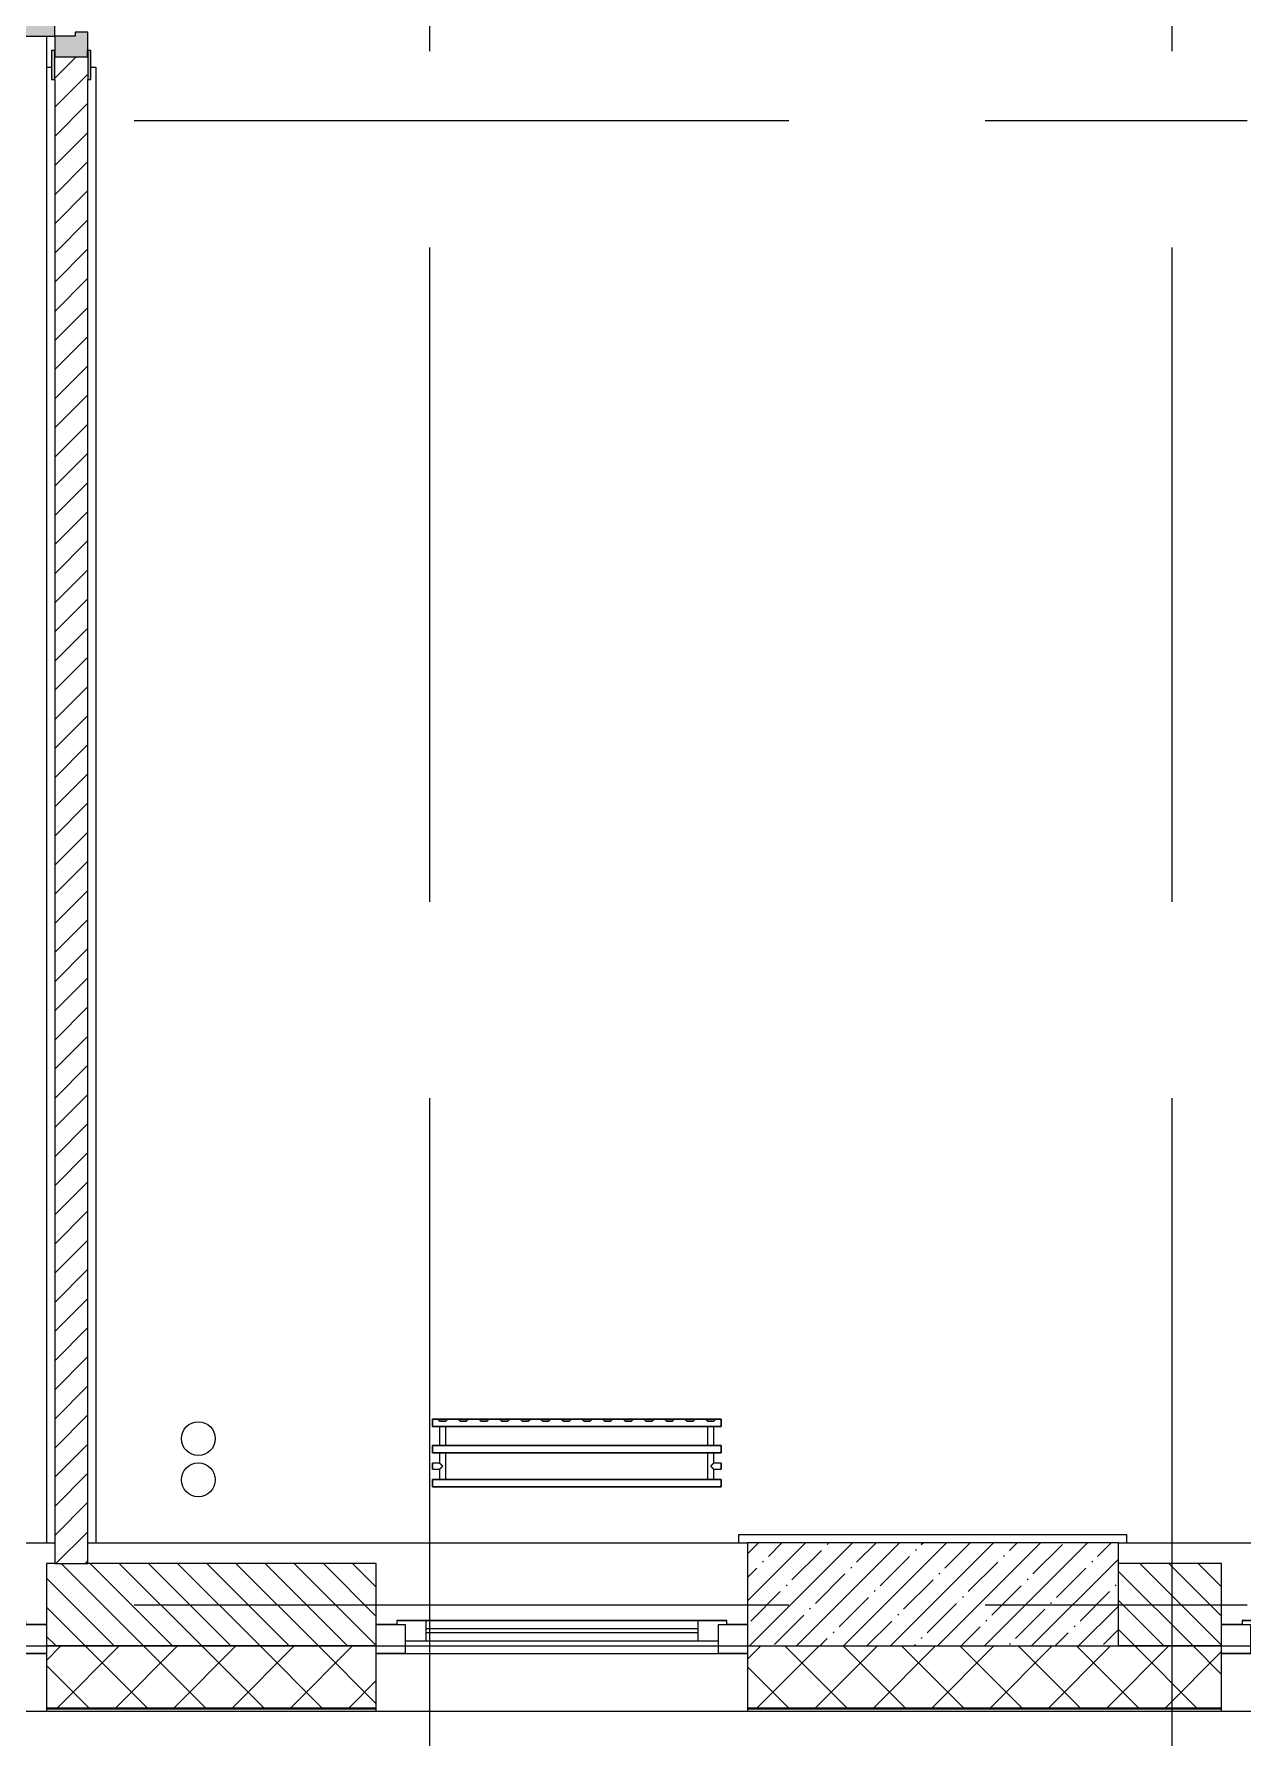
# Model space of a CAD drawing. Header units: millimetres. Extents: x 2623 to 210903, y -8553 to 29000.
# Drawn here: x 28196 to 31127, y -323 to 3810 of the extents above; entities that cross this region are included whole.
import ezdxf

# ---------------------------------------------------------------- set-up
doc = ezdxf.new("R2010")
doc.units = ezdxf.units.MM
doc.linetypes.add('Осевая', pattern=[3175, 635, -476.25, 1587.5, -476.25])
for name, color, linetype, lineweight in [('A-DETL', 7, 'Continuous', 9), ('A-GLAZ', 7, 'Continuous', 9), ('A-WALL', 7, 'Continuous', 9), ('A-WALL-1', 7, 'Continuous', 13), ('I-WALL', 7, 'Continuous', 9), ('S-COLS', 7, 'Continuous', 9), ('Оси', 7, 'Continuous', 9), ('Оси-2', 7, 'Осевая', 9)]:
    doc.layers.add(name, color=color, linetype=linetype, lineweight=lineweight)
for name, color, linetype, lineweight, true_color in [('A-DOOR-1', 7, 'Continuous', 9, 0xaaaaaa), ('A-DOOR-2', 7, 'Continuous', 9, 0xe2e2e2), ('A-DOOR-FRAM-1', 7, 'Continuous', 9, 0xe2e2e2), ('A-DOOR-FRAM-2', 7, 'Continuous', 9, 0xaaaaaa), ('A-FLOR-1', 7, 'Continuous', 9, 0xaaaaaa), ('M-EQPM-1', 7, 'Continuous', 9, 0xaaaaaa)]:
    doc.layers.add(name, color=color, linetype=linetype, lineweight=lineweight, true_color=true_color)

# ---------------------------------------------------------------- blocks, each defined once
blk = doc.blocks.new('110_Дверь_СКБ_2Ст - Д-5_п_ Из игровой в коридор-32215844-План монтажа стен и перегородок 3 этажа в осях 23-33')
at = {"layer": 'A-DOOR-2'}
for points in [[(-637.5, 940), (-637.5, 40), (-587.5, 40), (-587.5, 940)], [(612.5, 440), (612.5, 40), (662.5, 40), (662.5, 440)]]:
    blk.add_hatch(color=256, dxfattribs=at).paths.add_polyline_path(points)
h = blk.add_hatch(color=256, dxfattribs=at)
h.paths.add_polyline_path([(-687.5, -40), (-627.5, -40), (-627.5, -10), (-637.5, -10), (-637.5, 40), (-687.5, 40)])
h.paths.add_polyline_path([(652.5, -40), (712.5, -40), (712.5, 40), (662.5, 40), (662.5, -10), (652.5, -10)])
at = {"layer": 'A-DOOR-FRAM-1'}
for points in [[(-742.5, 40), (-672.5, 40), (-672.5, 48), (-742.5, 48)], [(697.5, 40), (767.5, 40), (767.5, 48), (697.5, 48)], [(-742.5, -48), (-672.5, -48), (-672.5, -40), (-742.5, -40)], [(697.5, -48), (767.5, -48), (767.5, -40), (697.5, -40)]]:
    blk.add_hatch(color=256, dxfattribs=at).paths.add_polyline_path(points)
at = {"layer": 'A-DOOR-1'}
for p, q in [((-637.5, 940), (-637.5, 40)), ((-587.5, 940), (-637.5, 940)), ((-587.5, 40), (-587.5, 940)), ((662.5, 440), (612.5, 440)), ((612.5, 440), (612.5, 40)), ((662.5, 40), (662.5, 440)), ((-637.5, 40), (-587.5, 40)), ((612.5, 40), (662.5, 40))]:
    blk.add_line(p, q, dxfattribs=at)
for centre, radius, start, end in [((-637.5, 40), 900, 0, 90), ((662.5, 40), 400, 90, 180)]:
    blk.add_arc(centre, radius, start, end, dxfattribs=at)
at = {"layer": 'A-DOOR-FRAM-2'}
for p, q in [((-672.5, 48), (-742.5, 48)), ((-742.5, 48), (-742.5, 40)), ((-672.5, 40), (-672.5, 48)), ((767.5, 48), (697.5, 48)), ((697.5, 48), (697.5, 40)), ((767.5, 40), (767.5, 48)), ((-742.5, 40), (-672.5, 40)), ((-637.5, 40), (-687.5, 40)), ((-687.5, 40), (-687.5, -40)), ((-637.5, -10), (-637.5, 40)), ((662.5, 40), (662.5, -10)), ((712.5, 40), (662.5, 40)), ((697.5, 40), (767.5, 40)), ((712.5, -40), (712.5, 40)), ((-672.5, -40), (-742.5, -40)), ((-742.5, -40), (-742.5, -48)), ((-672.5, -39), (-687.5, -39)), ((-687.5, -39), (-687.5, -40)), ((-687.5, -40), (-627.5, -40)), ((-687.5, -40), (-672.5, -40)), ((-672.5, -40), (-672.5, -39)), ((-672.5, -48), (-672.5, -40)), ((-627.5, -10), (-637.5, -10)), ((-627.5, -40), (-627.5, -10)), ((662.5, -10), (652.5, -10)), ((652.5, -10), (652.5, -40)), ((652.5, -40), (712.5, -40)), ((712.5, -39), (697.5, -39)), ((697.5, -39), (697.5, -40)), ((697.5, -40), (712.5, -40)), ((767.5, -40), (697.5, -40)), ((697.5, -40), (697.5, -48)), ((712.5, -40), (712.5, -39)), ((767.5, -48), (767.5, -40)), ((-742.5, -48), (-672.5, -48)), ((697.5, -48), (767.5, -48))]:
    blk.add_line(p, q, dxfattribs=at)
blk = doc.blocks.new('BSC_Колонна _Прямоугольная - 250х900-V3-План монтажа стен и перегородок 3 этажа в осях 23-33')
at = {"layer": 'S-COLS'}
h = blk.add_hatch(dxfattribs=at)
h.set_pattern_fill('FP_17', color=256, style=0, pattern_type=2)
h.set_pattern_definition([(45, (-94080, -25), (-57.024626, 57.024626), []), (45, (-94022.975, -25), (-57.024626, 57.024626), [100.806, -20.161, 3.353, -16.808])])
h.paths.add_polyline_path([(-20.2, -125), (450, -125), (450, 125), (-450, 125), (-450, -125)])
for p, q in [((450, 125), (-450, 125)), ((-450, 125), (-450, -125)), ((450, -125), (450, 125)), ((-450, -125), (450, -125))]:
    blk.add_line(p, q, dxfattribs=at)
blk = doc.blocks.new('120_Окно_СКБ_1Ст - 120_Окно_СКБ_1Ст 900х2500_h_ с форточкой-V5-План монтажа стен и перегородок 3 этажа в осях 23-33')
at = {"layer": 'A-GLAZ'}
for p, q in [((-450, -127), (-450, -57)), ((-450, -57), (-380, -57)), ((450, -57), (-450, -57)), ((-380, -57), (-380, -127)), ((380, -127), (380, -57)), ((380, -57), (450, -57)), ((450, -57), (450, -127)), ((380, -87), (-380, -87)), ((-380, -87), (-380, -127)), ((-330, -137), (-330, -87)), ((-330, -107), (330, -107)), ((330, -117), (-330, -117)), ((330, -137), (330, -87)), ((380, -127), (380, -87)), ((-380, -127), (-450, -127)), ((-450, -127), (-400, -127)), ((-380, -127), (-400, -127)), ((-400, -127), (-400, -137)), ((-400, -137), (400, -137)), ((400, -137), (-400, -137)), ((450, -127), (380, -127)), ((400, -127), (380, -127)), ((400, -127), (450, -127)), ((400, -137), (400, -127))]:
    blk.add_line(p, q, dxfattribs=at)
blk = doc.blocks.new('120_Окно_СКБ_2Ст_Фрамуга сверху - 120_Окно_СКБ_2Ст_2300х2500_h_ ДОО-19727959-План монтажа стен и перегородок 3 этажа в осях 23-33')
at = {"layer": 'A-GLAZ'}
for p, q in [((-1150, -127), (-1150, -57)), ((-1150, -57), (-1080, -57)), ((1150, -57), (-1150, -57)), ((-1080, -57), (-1080, -127)), ((-1080, -57), (1080, -57)), ((520, -127), (520, -57)), ((520, -57), (590, -57)), ((590, -57), (590, -127)), ((1080, -127), (1080, -57)), ((1080, -57), (1150, -57)), ((1150, -57), (1150, -127)), ((520, -87), (-1080, -87)), ((-1080, -87), (-1080, -127)), ((-1030, -137), (-1030, -87)), ((-1030, -107), (470, -107)), ((470, -117), (-1030, -117)), ((470, -137), (470, -87)), ((520, -127), (520, -87)), ((1080, -87), (590, -87)), ((590, -87), (590, -127)), ((640, -137), (640, -87)), ((640, -107), (1030, -107)), ((1030, -117), (640, -117)), ((1030, -137), (1030, -87)), ((1080, -127), (1080, -87)), ((-1080, -127), (-1150, -127)), ((-1150, -127), (-1100, -127)), ((-1080, -127), (-1100, -127)), ((-1100, -127), (-1100, -137)), ((-1100, -137), (540, -137)), ((540, -137), (-1100, -137)), ((590, -127), (520, -127)), ((540, -127), (520, -127)), ((540, -127), (570, -127)), ((540, -127), (570, -127)), ((540, -137), (540, -127)), ((590, -127), (570, -127)), ((570, -127), (570, -137)), ((570, -137), (1100, -137)), ((1100, -137), (570, -137)), ((1150, -127), (1080, -127)), ((1100, -127), (1080, -127)), ((1100, -127), (1150, -127)), ((1100, -137), (1100, -127))]:
    blk.add_line(p, q, dxfattribs=at)
blk = doc.blocks.new('120_Окно_СКБ_1Ст - 120_Окно_СКБ_1Ст 900х2500_h_ с форточкой-22876038-План монтажа стен и перегородок 3 этажа в осях 23-33')
at = {"layer": 'A-GLAZ'}
for p, q in [((-450, -127), (-450, -57)), ((-450, -57), (-380, -57)), ((450, -57), (-450, -57)), ((-380, -57), (-380, -127)), ((380, -127), (380, -57)), ((380, -57), (450, -57)), ((450, -57), (450, -127)), ((380, -87), (-380, -87)), ((-380, -87), (-380, -127)), ((-330, -137), (-330, -87)), ((-330, -107), (330, -107)), ((330, -117), (-330, -117)), ((330, -137), (330, -87)), ((380, -127), (380, -87)), ((-380, -127), (-450, -127)), ((-450, -127), (-400, -127)), ((-380, -127), (-400, -127)), ((-400, -127), (-400, -137)), ((-400, -137), (400, -137)), ((400, -137), (-400, -137)), ((450, -127), (380, -127)), ((400, -127), (380, -127)), ((400, -127), (450, -127)), ((400, -137), (400, -127))]:
    blk.add_line(p, q, dxfattribs=at)
blk = doc.blocks.new('radiator_prado_classic_z_tip_30_po exemplyaru - Classic Z Тип 30-300-V36-План монтажа стен и перегородок 3 этажа в осях 23-33')
at = {"layer": 'M-EQPM-1'}
for p, q in [((0, 228), (0, 210)), ((700, 228), (0, 228)), ((0, 210), (0, 228)), ((0, 228), (12.5, 228)), ((0, 210), (700, 210)), ((17.5, 210), (0, 210)), ((12.5, 228), (37.5, 228)), ((37.5, 228), (12.5, 228)), ((12.5, 228), (37.5, 228)), ((12.5, 228), (17.5, 223)), ((12.5, 228), (17.5, 223)), ((32.5, 223), (17.5, 223)), ((17.5, 223), (32.5, 223)), ((17.5, 210), (17.5, 164)), ((17.5, 210), (17.5, 164)), ((32.5, 210), (17.5, 210)), ((17.5, 210), (31.5, 210)), ((32.5, 210), (17.5, 210)), ((17.5, 210), (32.5, 210)), ((31.5, 210), (18.5, 210)), ((31.5, 210), (32.2, 210)), ((32.2, 210), (32.5, 210)), ((32.5, 223), (37.5, 228)), ((37.5, 228), (32.5, 223)), ((32.5, 164), (32.5, 210)), ((32.5, 164), (32.5, 210)), ((667.5, 210), (32.5, 210)), ((37.5, 228), (62.5, 228)), ((62.5, 228), (87.5, 228)), ((87.5, 228), (62.5, 228)), ((62.5, 228), (87.5, 228)), ((62.5, 228), (67.5, 223)), ((62.5, 228), (67.5, 223)), ((82.5, 223), (67.5, 223)), ((67.5, 223), (82.5, 223)), ((82.5, 223), (87.5, 228)), ((87.5, 228), (82.5, 223)), ((87.5, 228), (112.5, 228)), ((112.5, 228), (137.5, 228)), ((137.5, 228), (112.5, 228)), ((112.5, 228), (137.5, 228)), ((112.5, 228), (117.5, 223)), ((112.5, 228), (117.5, 223)), ((132.5, 223), (117.5, 223)), ((117.5, 223), (132.5, 223)), ((132.5, 223), (137.5, 228)), ((137.5, 228), (132.5, 223)), ((137.5, 228), (162.5, 228)), ((162.5, 228), (187.5, 228)), ((187.5, 228), (162.5, 228)), ((162.5, 228), (187.5, 228)), ((162.5, 228), (167.5, 223)), ((162.5, 228), (167.5, 223)), ((182.5, 223), (167.5, 223)), ((167.5, 223), (182.5, 223)), ((182.5, 223), (187.5, 228)), ((187.5, 228), (182.5, 223)), ((187.5, 228), (212.5, 228)), ((212.5, 228), (237.5, 228)), ((237.5, 228), (212.5, 228)), ((212.5, 228), (237.5, 228)), ((212.5, 228), (217.5, 223)), ((212.5, 228), (217.5, 223)), ((232.5, 223), (217.5, 223)), ((217.5, 223), (232.5, 223)), ((232.5, 223), (237.5, 228)), ((237.5, 228), (232.5, 223)), ((237.5, 228), (262.5, 228)), ((262.5, 228), (287.5, 228)), ((287.5, 228), (262.5, 228)), ((262.5, 228), (287.5, 228)), ((262.5, 228), (267.5, 223)), ((262.5, 228), (267.5, 223)), ((282.5, 223), (267.5, 223)), ((267.5, 223), (282.5, 223)), ((282.5, 223), (287.5, 228)), ((287.5, 228), (282.5, 223)), ((287.5, 228), (312.5, 228)), ((312.5, 228), (337.5, 228)), ((337.5, 228), (312.5, 228)), ((312.5, 228), (337.5, 228)), ((312.5, 228), (317.5, 223)), ((312.5, 228), (317.5, 223)), ((332.5, 223), (317.5, 223)), ((317.5, 223), (332.5, 223)), ((332.5, 223), (337.5, 228)), ((337.5, 228), (332.5, 223)), ((337.5, 228), (362.5, 228)), ((362.5, 228), (387.5, 228)), ((387.5, 228), (362.5, 228)), ((362.5, 228), (387.5, 228)), ((362.5, 228), (367.5, 223)), ((362.5, 228), (367.5, 223)), ((382.5, 223), (367.5, 223)), ((367.5, 223), (382.5, 223)), ((382.5, 223), (387.5, 228)), ((387.5, 228), (382.5, 223)), ((387.5, 228), (412.5, 228)), ((412.5, 228), (437.5, 228)), ((437.5, 228), (412.5, 228)), ((412.5, 228), (437.5, 228)), ((412.5, 228), (417.5, 223)), ((412.5, 228), (417.5, 223)), ((432.5, 223), (417.5, 223)), ((417.5, 223), (432.5, 223)), ((432.5, 223), (437.5, 228)), ((437.5, 228), (432.5, 223)), ((437.5, 228), (462.5, 228)), ((462.5, 228), (487.5, 228)), ((487.5, 228), (462.5, 228)), ((462.5, 228), (487.5, 228)), ((462.5, 228), (467.5, 223)), ((462.5, 228), (467.5, 223)), ((482.5, 223), (467.5, 223)), ((467.5, 223), (482.5, 223)), ((482.5, 223), (487.5, 228)), ((487.5, 228), (482.5, 223)), ((487.5, 228), (512.5, 228)), ((512.5, 228), (537.5, 228)), ((537.5, 228), (512.5, 228)), ((512.5, 228), (537.5, 228)), ((512.5, 228), (517.5, 223)), ((512.5, 228), (517.5, 223)), ((532.5, 223), (517.5, 223)), ((517.5, 223), (532.5, 223)), ((532.5, 223), (537.5, 228)), ((537.5, 228), (532.5, 223)), ((537.5, 228), (562.5, 228)), ((562.5, 228), (587.5, 228)), ((587.5, 228), (562.5, 228)), ((562.5, 228), (587.5, 228)), ((562.5, 228), (567.5, 223)), ((562.5, 228), (567.5, 223)), ((582.5, 223), (567.5, 223)), ((567.5, 223), (582.5, 223)), ((582.5, 223), (587.5, 228)), ((587.5, 228), (582.5, 223)), ((587.5, 228), (612.5, 228)), ((612.5, 228), (637.5, 228)), ((637.5, 228), (612.5, 228)), ((612.5, 228), (637.5, 228)), ((612.5, 228), (617.5, 223)), ((612.5, 228), (617.5, 223)), ((632.5, 223), (617.5, 223)), ((617.5, 223), (632.5, 223)), ((632.5, 223), (637.5, 228)), ((637.5, 228), (632.5, 223)), ((637.5, 228), (662.5, 228)), ((662.5, 228), (687.5, 228)), ((687.5, 228), (662.5, 228)), ((662.5, 228), (687.5, 228)), ((662.5, 228), (667.5, 223)), ((662.5, 228), (667.5, 223)), ((682.5, 223), (667.5, 223)), ((667.5, 223), (682.5, 223)), ((667.5, 210), (667.5, 164)), ((667.5, 210), (667.5, 164)), ((682.5, 210), (667.5, 210)), ((667.5, 210), (682.5, 210)), ((678.7, 210), (667.5, 210)), ((667.5, 210), (667.8, 210)), ((667.8, 210), (668.5, 210)), ((668.5, 210), (669.7, 210)), ((681.5, 210), (668.5, 210)), ((669.7, 210), (671.2, 210)), ((671.2, 210), (673.1, 210)), ((673.1, 210), (675, 210)), ((675, 210), (676.9, 210)), ((676.9, 210), (678.7, 210)), ((682.5, 210), (678.7, 210)), ((678.7, 210), (680.3, 210)), ((680.3, 210), (681.5, 210)), ((681.5, 210), (682.5, 210)), ((682.5, 223), (687.5, 228)), ((687.5, 228), (682.5, 223)), ((682.5, 164), (682.5, 210)), ((682.5, 164), (682.5, 210)), ((700, 210), (682.5, 210)), ((687.5, 228), (700, 228)), ((700, 210), (700, 228)), ((700, 228), (700, 210)), ((700, 164), (0, 164)), ((0, 164), (0, 146)), ((0, 146), (0, 164)), ((0, 164), (17.5, 164)), ((0, 146), (700, 146)), ((17.5, 146), (0, 146)), ((32.5, 164), (17.5, 164)), ((17.5, 164), (32.5, 164)), ((32.5, 164), (17.5, 164)), ((17.5, 164), (32.5, 164)), ((17.5, 146), (17.5, 121.5)), ((17.5, 146), (17.5, 121.5)), ((17.5, 146), (32.5, 146)), ((17.8, 146), (17.5, 146)), ((17.5, 146), (32.5, 146)), ((32.5, 146), (17.5, 146)), ((32.5, 146), (17.8, 146)), ((18.5, 164), (31.5, 164)), ((31.5, 146), (18.5, 146)), ((32.5, 164), (667.5, 164)), ((32.5, 82), (32.5, 146)), ((32.5, 82), (32.5, 146)), ((667.5, 146), (32.5, 146)), ((682.5, 164), (667.5, 164)), ((667.5, 164), (682.5, 164)), ((668.5, 164), (667.5, 164)), ((667.5, 164), (668.5, 164)), ((667.5, 146), (667.5, 82)), ((667.5, 146), (667.5, 82)), ((667.5, 146), (682.5, 146)), ((682.5, 146), (667.5, 146)), ((667.5, 146), (681.5, 146)), ((682.5, 146), (667.5, 146)), ((669.7, 164), (668.5, 164)), ((668.5, 164), (669.7, 164)), ((668.5, 164), (681.5, 164)), ((681.5, 146), (668.5, 146)), ((675, 164), (669.7, 164)), ((669.7, 164), (671.2, 164)), ((671.2, 164), (675, 164)), ((676.9, 164), (675, 164)), ((675, 164), (682.5, 164)), ((678.7, 164), (676.9, 164)), ((681.5, 164), (678.7, 164)), ((682.2, 164), (681.5, 164)), ((681.5, 146), (682.5, 146)), ((682.5, 164), (682.2, 164)), ((682.5, 164), (700, 164)), ((682.5, 121.5), (682.5, 146)), ((682.5, 121.5), (682.5, 146)), ((700, 146), (682.5, 146)), ((700, 146), (700, 164)), ((700, 164), (700, 146)), ((17.5, 121.5), (0, 121.5)), ((17.5, 121.5), (0, 121.5)), ((0, 121.5), (0, 121.2)), ((0, 106.5), (0, 121.5)), ((0, 121.2), (0, 106.8)), ((0, 121.2), (0, 120.5)), ((0, 120.5), (0, 121.2)), ((0, 121.2), (0, 121.2)), ((0, 120.5), (0, 119.3)), ((0, 119.3), (0, 120.5)), ((0, 119.3), (0, 117.8)), ((0, 117.8), (0, 119.3)), ((0, 117.8), (0, 115.9)), ((0, 115.9), (0, 117.8)), ((0, 115.9), (0, 114)), ((0, 114), (0, 115.9)), ((0, 114), (0, 112.1)), ((0, 112.1), (0, 114)), ((0, 112.1), (0, 110.2)), ((0, 110.2), (0, 112.1)), ((0, 110.2), (0, 108.7)), ((0, 108.7), (0, 110.2)), ((0, 108.7), (0, 106.8)), ((0, 106.8), (0, 108.7)), ((0, 106.8), (0, 106.5)), ((0, 106.8), (0, 106.8)), ((0, 106.5), (17.5, 106.5)), ((0, 106.5), (17.5, 106.5)), ((17.5, 106.5), (17.5, 82)), ((17.5, 106.5), (17.5, 82)), ((700, 121.5), (682.5, 121.5)), ((700, 121.5), (682.5, 121.5)), ((682.5, 82), (682.5, 106.5)), ((682.5, 106.5), (700, 106.5)), ((682.5, 82), (682.5, 106.5)), ((682.5, 106.5), (700, 106.5)), ((700, 121.5), (700, 106.5)), ((700, 121.2), (700, 121.5)), ((700, 121.5), (700, 121.2)), ((700, 121.2), (700, 121.5)), ((700, 106.8), (700, 121.2)), ((700, 121.2), (700, 106.8)), ((700, 115.9), (700, 121.2)), ((700, 106.8), (700, 115.9)), ((700, 106.5), (700, 106.8)), ((700, 106.8), (700, 106.5)), ((700, 106.5), (700, 106.8)), ((700, 82), (0, 82)), ((0, 82), (0, 64)), ((0, 64), (0, 82)), ((0, 82), (17.5, 82)), ((700, 64), (0, 64)), ((0, 64), (700, 64)), ((25, 82), (17.5, 82)), ((17.5, 82), (21.3, 82)), ((32.5, 82), (17.5, 82)), ((17.5, 82), (32.5, 82)), ((18.5, 82), (31.5, 82)), ((21.3, 82), (23.1, 82)), ((23.1, 82), (28.8, 82)), ((26.9, 82), (25, 82)), ((32.5, 82), (26.9, 82)), ((28.8, 82), (30.3, 82)), ((30.3, 82), (32.5, 82)), ((32.5, 82), (667.5, 82)), ((682.5, 82), (667.5, 82)), ((667.5, 82), (682.5, 82)), ((676.9, 82), (667.5, 82)), ((667.5, 82), (682.5, 82)), ((668.5, 82), (681.5, 82)), ((678.7, 82), (676.9, 82)), ((682.5, 82), (678.7, 82)), ((682.5, 82), (700, 82)), ((700, 64), (700, 82)), ((700, 82), (700, 64))]:
    blk.add_line(p, q, dxfattribs=at)
for points, knots in [([(17.8, 121.2), (17.7, 121.3), (17.7, 121.3), (17.5, 121.5), (17.5, 121.5), (17.5, 121.5)], [0.8571429, 0.8571429, 0.8571429, 0.8571429, 0.8928571, 0.9285714, 1, 1, 1, 1]), ([(17.5, 121.5), (17.5, 121.5), (17.5, 121.5), (17.7, 121.3), (17.7, 121.3), (17.8, 121.2)], [0, 0, 0, 0, 0.0714286, 0.1071429, 0.1428571, 0.1428571, 0.1428571, 0.1428571]), ([(17.5, 121.5), (17.5, 121.5), (17.5, 121.5), (17.7, 121.3), (17.7, 121.3), (17.8, 121.2)], [0, 0, 0, 0, 0.0714286, 0.1071429, 0.1428571, 0.1428571, 0.1428571, 0.1428571]), ([(25, 114), (24.5, 114.5), (23.6, 115.4), (22.4, 116.6), (21.6, 117.4), (21.1, 117.9), (20.8, 118.2), (20.5, 118.5), (20.2, 118.8), (19.8, 119.1), (19.6, 119.4), (19.3, 119.7), (19, 120), (18.7, 120.3), (18.5, 120.5), (18.3, 120.7), (18.1, 120.9), (17.9, 121.1), (17.8, 121.2), (17.7, 121.3), (17.5, 121.5), (17.5, 121.5), (17.5, 121.5)], [0, 0, 0, 0, 0.142857, 0.285714, 0.357143, 0.392857, 0.428571, 0.464286, 0.5, 0.535714, 0.571429, 0.607143, 0.642857, 0.678571, 0.714286, 0.75, 0.785714, 0.821429, 0.857143, 0.892857, 0.928571, 1, 1, 1, 1]), ([(17.5, 106.5), (17.5, 106.5), (17.5, 106.5), (17.7, 106.7), (17.8, 106.8), (17.9, 106.9), (18.1, 107.1), (18.3, 107.3), (18.5, 107.5), (18.7, 107.7), (19, 108), (19.3, 108.3), (19.6, 108.6), (19.8, 108.9), (20.3, 109.3), (20.7, 109.7), (21.1, 110.1), (21.6, 110.6), (22.4, 111.4), (23.6, 112.6), (24.5, 113.5), (25, 114)], [0, 0, 0, 0, 0.071429, 0.107143, 0.142857, 0.178571, 0.214286, 0.25, 0.285714, 0.321429, 0.357143, 0.392857, 0.428571, 0.464286, 0.5, 0.571429, 0.607143, 0.642857, 0.714286, 0.857143, 1, 1, 1, 1]), ([(17.5, 106.5), (17.5, 106.5), (17.5, 106.5), (17.7, 106.7), (17.7, 106.7), (17.8, 106.8)], [0, 0, 0, 0, 0.0714286, 0.1071429, 0.1428571, 0.1428571, 0.1428571, 0.1428571]), ([(17.8, 106.8), (17.7, 106.7), (17.7, 106.7), (17.5, 106.5), (17.5, 106.5), (17.5, 106.5)], [0.8571429, 0.8571429, 0.8571429, 0.8571429, 0.8928571, 0.9285714, 1, 1, 1, 1]), ([(17.8, 106.8), (17.7, 106.7), (17.7, 106.7), (17.5, 106.5), (17.5, 106.5), (17.5, 106.5)], [0.8571429, 0.8571429, 0.8571429, 0.8571429, 0.8928571, 0.9285714, 1, 1, 1, 1]), ([(17.8, 121.2), (17.8, 121.2), (17.9, 121.1), (18.1, 120.9), (18.3, 120.7), (18.5, 120.5), (18.7, 120.3), (19, 120), (19.3, 119.7), (19.6, 119.4), (19.8, 119.1), (20.3, 118.7), (20.7, 118.3), (21.1, 117.9), (21.6, 117.4), (22.4, 116.6), (23.1, 115.9), (23.6, 115.4)], [0.1428571, 0.1428571, 0.1428571, 0.1428571, 0.1785714, 0.2142857, 0.25, 0.2857143, 0.3214286, 0.3571429, 0.3928571, 0.4285714, 0.4642857, 0.5, 0.5714286, 0.6071429, 0.6428571, 0.7142857, 0.8571429, 0.8571429, 0.8571429, 0.8571429]), ([(22.4, 111.4), (22.3, 111.3), (22, 111), (21.6, 110.6), (21.1, 110.1), (20.8, 109.8), (20.5, 109.5), (20.2, 109.2), (19.8, 108.9), (19.6, 108.6), (19.3, 108.3), (19, 108), (18.7, 107.7), (18.5, 107.5), (18.3, 107.3), (18.1, 107.1), (17.9, 106.9), (17.8, 106.8), (17.8, 106.8)], [0.2641714, 0.2641714, 0.2641714, 0.2641714, 0.2857143, 0.3571429, 0.3928571, 0.4285714, 0.4642857, 0.5, 0.5357143, 0.5714286, 0.6071429, 0.6428571, 0.6785714, 0.7142857, 0.75, 0.7857143, 0.8214286, 0.8571429, 0.8571429, 0.8571429, 0.8571429]), ([(17.8, 106.8), (17.8, 106.8), (17.9, 106.9), (18.1, 107.1), (18.3, 107.3), (18.5, 107.5), (18.7, 107.7), (19, 108), (19.3, 108.3), (19.6, 108.6), (19.9, 108.8), (20.3, 109.3), (20.6, 109.6), (20.8, 109.8)], [0.1428571, 0.1428571, 0.1428571, 0.1428571, 0.1785714, 0.2142857, 0.25, 0.2857143, 0.3214286, 0.3571429, 0.3928571, 0.4285714, 0.4642857, 0.5, 0.5714286, 0.5714286, 0.5714286, 0.5714286]), ([(19.6, 119.4), (19.7, 119.3), (19.9, 119.2), (20.3, 118.7), (20.6, 118.4), (20.8, 118.2)], [0.4285714, 0.4285714, 0.4285714, 0.4285714, 0.4642857, 0.5, 0.5714286, 0.5714286, 0.5714286, 0.5714286]), ([(22.1, 116.9), (21.9, 117.1), (21.6, 117.4), (21.1, 117.9), (20.9, 118.1), (20.8, 118.2)], [0.2857143, 0.2857143, 0.2857143, 0.2857143, 0.3571429, 0.3928571, 0.4285714, 0.4285714, 0.4285714, 0.4285714]), ([(20.8, 118.2), (20.9, 118.1), (21.1, 117.9), (21.6, 117.4), (21.9, 117.1), (22.1, 116.9)], [0.5714286, 0.5714286, 0.5714286, 0.5714286, 0.6071429, 0.6428571, 0.7142857, 0.7142857, 0.7142857, 0.7142857]), ([(20.8, 109.8), (20.9, 109.9), (21.1, 110.1), (21.6, 110.6), (21.9, 110.9), (22.1, 111.1)], [0.5714286, 0.5714286, 0.5714286, 0.5714286, 0.6071429, 0.6428571, 0.7142857, 0.7142857, 0.7142857, 0.7142857]), ([(22.1, 111.1), (21.9, 110.9), (21.6, 110.6), (21.1, 110.1), (20.9, 109.9), (20.8, 109.8)], [0.2857143, 0.2857143, 0.2857143, 0.2857143, 0.3571429, 0.3928571, 0.4285714, 0.4285714, 0.4285714, 0.4285714]), ([(25, 114), (24.5, 113.5), (23.6, 112.6), (22.8, 111.8), (22.4, 111.4)], [0, 0, 0, 0, 0.1428571, 0.2641714, 0.2641714, 0.2641714, 0.2641714]), ([(675, 114), (675.5, 114.5), (676.4, 115.4), (677.6, 116.6), (678.4, 117.4), (678.9, 117.9), (679.2, 118.2), (679.5, 118.5), (679.8, 118.8), (680.1, 119.2), (680.4, 119.4), (680.7, 119.7), (681, 120), (681.3, 120.3), (681.5, 120.5), (681.7, 120.7), (681.9, 120.9), (682.1, 121.1), (682.2, 121.2), (682.3, 121.3), (682.5, 121.5), (682.5, 121.5), (682.5, 121.5)], [0, 0, 0, 0, 0.142857, 0.285714, 0.357143, 0.392857, 0.428571, 0.464286, 0.5, 0.535714, 0.571429, 0.607143, 0.642857, 0.678571, 0.714286, 0.75, 0.785714, 0.821429, 0.857143, 0.892857, 0.928571, 1, 1, 1, 1]), ([(682.5, 106.5), (682.5, 106.5), (682.5, 106.5), (682.3, 106.7), (682.2, 106.8), (682.1, 106.9), (681.9, 107.1), (681.7, 107.3), (681.5, 107.5), (681.3, 107.7), (681, 108), (680.7, 108.3), (680.4, 108.6), (680.1, 108.8), (679.7, 109.3), (679.3, 109.7), (678.9, 110.1), (678.4, 110.6), (677.6, 111.4), (676.4, 112.6), (675.5, 113.5), (675, 114)], [0, 0, 0, 0, 0.071429, 0.107143, 0.142857, 0.178571, 0.214286, 0.25, 0.285714, 0.321429, 0.357143, 0.392857, 0.428571, 0.464286, 0.5, 0.571429, 0.607143, 0.642857, 0.714286, 0.857143, 1, 1, 1, 1]), ([(676.4, 115.4), (676.9, 115.9), (677.6, 116.6), (678.4, 117.4), (678.9, 117.9), (679.2, 118.2), (679.5, 118.5), (679.8, 118.8), (680.1, 119.2), (680.4, 119.4), (680.7, 119.7), (681, 120), (681.3, 120.3), (681.5, 120.5), (681.7, 120.7), (681.9, 120.9), (682.1, 121.1), (682.2, 121.2), (682.3, 121.3), (682.5, 121.5), (682.5, 121.5), (682.5, 121.5)], [0.1428571, 0.1428571, 0.1428571, 0.1428571, 0.2857143, 0.3571429, 0.3928571, 0.4285714, 0.4642857, 0.5, 0.5357143, 0.5714286, 0.6071429, 0.6428571, 0.6785714, 0.7142857, 0.75, 0.7857143, 0.8214286, 0.8571429, 0.8928571, 0.9285714, 1, 1, 1, 1]), ([(682.2, 121.2), (682.2, 121.2), (682.1, 121.1), (681.9, 120.9), (681.7, 120.7), (681.5, 120.5), (681.3, 120.3), (681, 120), (680.7, 119.7), (680.4, 119.4), (680.1, 119.2), (679.7, 118.7), (679.3, 118.3), (678.9, 117.9), (678.4, 117.4), (677.6, 116.6), (676.9, 115.9), (676.4, 115.4)], [0.1428571, 0.1428571, 0.1428571, 0.1428571, 0.1785714, 0.2142857, 0.25, 0.2857143, 0.3214286, 0.3571429, 0.3928571, 0.4285714, 0.4642857, 0.5, 0.5714286, 0.6071429, 0.6428571, 0.7142857, 0.8571429, 0.8571429, 0.8571429, 0.8571429]), ([(682.2, 121.2), (682.2, 121.2), (682.1, 121.1), (681.9, 120.9), (681.7, 120.7), (681.5, 120.5), (681.3, 120.3), (681, 120), (680.7, 119.7), (680.4, 119.4), (680.1, 119.2), (679.7, 118.7), (679.3, 118.3), (678.9, 117.9), (678.4, 117.4), (677.6, 116.6), (676.9, 115.9), (676.4, 115.4)], [0.1428571, 0.1428571, 0.1428571, 0.1428571, 0.1785714, 0.2142857, 0.25, 0.2857143, 0.3214286, 0.3571429, 0.3928571, 0.4285714, 0.4642857, 0.5, 0.5714286, 0.6071429, 0.6428571, 0.7142857, 0.8571429, 0.8571429, 0.8571429, 0.8571429]), ([(676.4, 115.4), (676.9, 115.9), (677.6, 116.6), (678.4, 117.4), (678.9, 117.9), (679.2, 118.2), (679.5, 118.5), (679.8, 118.8), (680.1, 119.2), (680.4, 119.4), (680.7, 119.7), (681, 120), (681.3, 120.3), (681.5, 120.5), (681.7, 120.7), (681.9, 120.9), (682.1, 121.1), (682.2, 121.2), (682.2, 121.2)], [0.1428571, 0.1428571, 0.1428571, 0.1428571, 0.2857143, 0.3571429, 0.3928571, 0.4285714, 0.4642857, 0.5, 0.5357143, 0.5714286, 0.6071429, 0.6428571, 0.6785714, 0.7142857, 0.75, 0.7857143, 0.8214286, 0.8571429, 0.8571429, 0.8571429, 0.8571429]), ([(676.4, 112.6), (676.9, 112.1), (677.6, 111.4), (678.4, 110.6), (678.9, 110.1), (679.2, 109.8), (679.5, 109.5), (679.8, 109.2), (680.1, 108.8), (680.4, 108.6), (680.7, 108.3), (681, 108), (681.3, 107.7), (681.5, 107.5), (681.7, 107.3), (681.9, 107.1), (682.1, 106.9), (682.2, 106.8), (682.3, 106.7), (682.5, 106.5), (682.5, 106.5), (682.5, 106.5)], [0.1428571, 0.1428571, 0.1428571, 0.1428571, 0.2857143, 0.3571429, 0.3928571, 0.4285714, 0.4642857, 0.5, 0.5357143, 0.5714286, 0.6071429, 0.6428571, 0.6785714, 0.7142857, 0.75, 0.7857143, 0.8214286, 0.8571429, 0.8928571, 0.9285714, 1, 1, 1, 1]), ([(676.4, 112.6), (676.9, 112.1), (677.6, 111.4), (678.4, 110.6), (678.9, 110.1), (679.2, 109.8), (679.5, 109.5), (679.8, 109.2), (680.1, 108.8), (680.4, 108.6), (680.7, 108.3), (681, 108), (681.3, 107.7), (681.5, 107.5), (681.7, 107.3), (681.9, 107.1), (682.1, 106.9), (682.2, 106.8), (682.3, 106.7), (682.5, 106.5), (682.5, 106.5), (682.5, 106.5)], [0.1428571, 0.1428571, 0.1428571, 0.1428571, 0.2857143, 0.3571429, 0.3928571, 0.4285714, 0.4642857, 0.5, 0.5357143, 0.5714286, 0.6071429, 0.6428571, 0.6785714, 0.7142857, 0.75, 0.7857143, 0.8214286, 0.8571429, 0.8928571, 0.9285714, 1, 1, 1, 1]), ([(677.9, 111.1), (678.1, 110.9), (678.4, 110.6), (678.9, 110.1), (679.2, 109.8), (679.5, 109.5), (679.8, 109.2), (680.1, 108.8), (680.4, 108.6), (680.7, 108.3), (681, 108), (681.3, 107.7), (681.5, 107.5), (681.7, 107.3), (681.9, 107.1), (682.1, 106.9), (682.2, 106.8), (682.2, 106.8)], [0.2857143, 0.2857143, 0.2857143, 0.2857143, 0.3571429, 0.3928571, 0.4285714, 0.4642857, 0.5, 0.5357143, 0.5714286, 0.6071429, 0.6428571, 0.6785714, 0.7142857, 0.75, 0.7857143, 0.8214286, 0.8571429, 0.8571429, 0.8571429, 0.8571429]), ([(677.9, 111.1), (678.1, 110.9), (678.4, 110.6), (678.9, 110.1), (679.1, 109.9), (679.2, 109.8)], [0.2857143, 0.2857143, 0.2857143, 0.2857143, 0.3571429, 0.3928571, 0.4285714, 0.4285714, 0.4285714, 0.4285714]), ([(682.2, 106.8), (682.2, 106.8), (682.1, 106.9), (681.9, 107.1), (681.7, 107.3), (681.5, 107.5), (681.3, 107.7), (681, 108), (680.7, 108.3), (680.4, 108.6), (680.1, 108.8), (679.7, 109.3), (679.3, 109.7), (678.9, 110.1), (678.4, 110.6), (678.1, 110.9), (677.9, 111.1)], [0.1428571, 0.1428571, 0.1428571, 0.1428571, 0.1785714, 0.2142857, 0.25, 0.2857143, 0.3214286, 0.3571429, 0.3928571, 0.4285714, 0.4642857, 0.5, 0.5714286, 0.6071429, 0.6428571, 0.7142857, 0.7142857, 0.7142857, 0.7142857]), ([(682.5, 121.5), (682.5, 121.5), (682.5, 121.5), (682.3, 121.3), (682.3, 121.3), (682.2, 121.2)], [0, 0, 0, 0, 0.0714286, 0.1071429, 0.1428571, 0.1428571, 0.1428571, 0.1428571]), ([(682.5, 121.5), (682.5, 121.5), (682.5, 121.5), (682.3, 121.3), (682.3, 121.3), (682.2, 121.2)], [0, 0, 0, 0, 0.0714286, 0.1071429, 0.1428571, 0.1428571, 0.1428571, 0.1428571]), ([(682.2, 121.2), (682.3, 121.3), (682.3, 121.3), (682.5, 121.5), (682.5, 121.5), (682.5, 121.5)], [0.8571429, 0.8571429, 0.8571429, 0.8571429, 0.8928571, 0.9285714, 1, 1, 1, 1]), ([(682.2, 106.8), (682.3, 106.7), (682.3, 106.7), (682.5, 106.5), (682.5, 106.5), (682.5, 106.5)], [0.8571429, 0.8571429, 0.8571429, 0.8571429, 0.8928571, 0.9285714, 1, 1, 1, 1]), ([(682.2, 106.8), (682.3, 106.7), (682.3, 106.7), (682.5, 106.5), (682.5, 106.5), (682.5, 106.5)], [0.8571429, 0.8571429, 0.8571429, 0.8571429, 0.8928571, 0.9285714, 1, 1, 1, 1]), ([(682.5, 106.5), (682.5, 106.5), (682.5, 106.5), (682.3, 106.7), (682.3, 106.7), (682.2, 106.8)], [0, 0, 0, 0, 0.0714286, 0.1071429, 0.1428571, 0.1428571, 0.1428571, 0.1428571])]:
    blk.add_open_spline(points, degree=3, knots=knots, dxfattribs=at)
for points in [[(20.8, 118.2), (20.7, 118.3), (20.5, 118.5), (20.2, 118.8), (19.9, 119.2), (19.6, 119.4), (19.3, 119.7), (19, 120), (18.7, 120.3), (18.5, 120.5), (18.3, 120.7), (18.1, 120.9), (17.9, 121.1), (17.8, 121.2), (17.8, 121.2)], [(17.8, 121.2), (17.8, 121.2), (17.9, 121.1), (18.1, 120.9), (18.3, 120.7), (18.5, 120.5), (18.7, 120.3), (19, 120), (19.3, 119.7), (19.5, 119.5), (19.6, 119.4)], [(20.8, 109.8), (20.7, 109.7), (20.5, 109.5), (20.2, 109.2), (19.9, 108.8), (19.6, 108.6), (19.3, 108.3), (19, 108), (18.7, 107.7), (18.5, 107.5), (18.3, 107.3), (18.1, 107.1), (17.9, 106.9), (17.8, 106.8), (17.8, 106.8)], [(23.6, 115.4), (23.1, 115.9), (22.6, 116.4), (22.1, 116.9)], [(22.1, 116.9), (22.6, 116.4), (23.1, 115.9), (23.6, 115.4)], [(22.1, 111.1), (22.2, 111.2), (22.3, 111.3), (22.4, 111.4)], [(22.4, 111.4), (22.3, 111.3), (22.2, 111.2), (22.1, 111.1)], [(22.4, 111.4), (22.8, 111.8), (23.2, 112.2), (23.6, 112.6)], [(23.6, 112.6), (23.2, 112.2), (22.8, 111.8), (22.4, 111.4)], [(25, 114), (24.5, 114.5), (24, 115), (23.6, 115.4)], [(23.6, 115.4), (24, 115), (24.5, 114.5), (25, 114)], [(23.6, 115.4), (24, 115), (24.5, 114.5), (25, 114)], [(23.6, 112.6), (24, 113), (24.5, 113.5), (25, 114)], [(25, 114), (24.5, 113.5), (24, 113), (23.6, 112.6)], [(676.4, 115.4), (676, 115), (675.5, 114.5), (675, 114)], [(676.4, 115.4), (676, 115), (675.5, 114.5), (675, 114)], [(676.4, 115.4), (676, 115), (675.5, 114.5), (675, 114)], [(676.4, 115.4), (676, 115), (675.5, 114.5), (675, 114)], [(675, 114), (675.5, 114.5), (676, 115), (676.4, 115.4)], [(675, 114), (675.5, 113.5), (676, 113), (676.4, 112.6)], [(675, 114), (675.5, 113.5), (676, 113), (676.4, 112.6)], [(676.4, 112.6), (676, 113), (675.5, 113.5), (675, 114)], [(676.4, 112.6), (676, 113), (675.5, 113.5), (675, 114)], [(676.4, 112.6), (676.9, 112.1), (677.4, 111.6), (677.9, 111.1)], [(676.4, 112.6), (676.9, 112.1), (677.4, 111.6), (677.9, 111.1)], [(677.9, 111.1), (677.4, 111.6), (676.9, 112.1), (676.4, 112.6)], [(679.2, 109.8), (679.3, 109.7), (679.5, 109.5), (679.8, 109.2), (680.1, 108.8), (680.4, 108.6), (680.7, 108.3), (681, 108), (681.3, 107.7), (681.4, 107.6), (681.5, 107.5)], [(681.5, 107.5), (681.6, 107.4), (681.7, 107.3), (681.9, 107.1), (682.1, 106.9), (682.2, 106.8), (682.2, 106.8)]]:
    blk.add_open_spline(points, degree=3, dxfattribs=at)

msp = doc.modelspace()

# ---------------------------------------------------------------- hatches: boundary and pattern name
at = {"layer": 'A-WALL'}
h = msp.add_hatch(dxfattribs=at)
h.set_pattern_fill('FP_6', color=256, style=0, pattern_type=2)
h.set_pattern_definition([(135, (-63704.333, 0), (-35.35534, -35.35534), [])])
h.paths.add_polyline_path([(57725.7, -100), (57725.7, 100), (57425.7, 100), (57425.7, -100)])
h.paths.add_polyline_path([(55125.7, -100), (55625.7, -100), (55625.7, 100), (55125.7, 100)])
h.paths.add_polyline_path([(52635.9, -100), (53325.7, -100), (53325.7, 100), (52275.7, 100), (52275.7, -100)])
h.paths.add_polyline_path([(49975.7, -100), (49975.7, 100), (49725.7, 100), (49725.7, -100)])
h.paths.add_polyline_path([(47543.2, -100), (47925.7, -100), (47925.7, 100), (47025.7, 100), (47025.7, -100)])
h.paths.add_polyline_path([(46125.7, -100), (46125.7, 100), (45225.7, 100), (45225.7, -100), (45633.5, -100)])
h.paths.add_polyline_path([(42450.6, -100), (42525.7, -100), (42525.7, 100), (41475.7, 100), (41475.7, -100), (41814, -100)])
h.paths.add_polyline_path([(39175.7, -100), (39175.7, 100), (38925.7, 100), (38925.7, -100)])
h.paths.add_polyline_path([(38025.7, -100), (38025.7, 100), (37125.7, 100), (37125.7, -100), (37994.5, -100)])
h.paths.add_polyline_path([(34425.7, -100), (34425.7, 100), (33375.7, 100), (33375.7, -100), (34174.9, -100)])
h.paths.add_polyline_path([(31075.7, -100), (31075.7, 100), (30825.7, 100), (30825.7, -100), (30992, -100)])
h.paths.add_polyline_path([(29025.7, -100), (29025.7, 100), (28225.7, 100), (28225.7, -100), (28445.7, -100)])
h = msp.add_hatch(dxfattribs=at)
h.set_pattern_fill('FP_5', color=256, style=0, pattern_type=2)
h.set_pattern_definition([(45, (-63704.33, 0), (-70.71068, 70.71068), []), (135, (-63704.33, 0), (-70.71068, -70.71068), [])])
h.paths.add_polyline_path([(61375.7, -250), (61375.7, -100), (60025.7, -100), (60025.7, -250), (60274.9, -250)])
h.paths.add_polyline_path([(57725.7, -250), (57725.7, -100), (56525.7, -100), (56525.7, -250), (57092, -250)])
h.paths.add_polyline_path([(55625.7, -250), (55625.7, -100), (54225.7, -100), (54225.7, -250), (55182.3, -250)])
h.paths.add_polyline_path([(53325.7, -250), (53325.7, -100), (52275.7, -100), (52275.7, -250), (53272.5, -250)])
h.paths.add_polyline_path([(49975.7, -250), (49975.7, -100), (48825.7, -100), (48825.7, -250), (49453, -250)])
h.paths.add_polyline_path([(47543.2, -250), (47925.7, -250), (47925.7, -100), (47025.7, -100), (47025.7, -250)])
h.paths.add_polyline_path([(46125.7, -250), (46125.7, -100), (45225.7, -100), (45225.7, -250), (45633.5, -250)])
h.paths.add_polyline_path([(43723.7, -250), (44325.7, -250), (44325.7, -100), (43425.7, -100), (43425.7, -250)])
h.paths.add_polyline_path([(41814, -250), (42525.7, -250), (42525.7, -100), (41475.7, -100), (41475.7, -250)])
h.paths.add_polyline_path([(38631, -250), (39175.7, -250), (39175.7, -100), (37125.7, -100), (37125.7, -250), (38025.7, -250)])
h.paths.add_polyline_path([(35325.7, -250), (36225.7, -250), (36225.7, -100), (35325.7, -100)])
h.paths.add_polyline_path([(33538.4, -250), (34425.7, -250), (34425.7, -100), (33375.7, -100), (33375.7, -250)])
h.paths.add_polyline_path([(29925.7, -250), (31075.7, -250), (31075.7, -100), (29925.7, -100)])
h.paths.add_polyline_path([(28225.7, -250), (29025.7, -250), (29025.7, -100), (28225.7, -100), (28225.7, -126.3)])
h.paths.add_polyline_path([(27325.7, -250), (27325.7, -100), (25505.7, -100), (25505.7, -250), (27172.5, -250)])
at = {"layer": 'I-WALL'}
h = msp.add_hatch(dxfattribs=at)
h.set_pattern_fill('FP_8', color=256, style=0, pattern_type=2)
h.set_pattern_definition([(45, (-63704.333, 0), (-35.35534, 35.35534), [])])
h.paths.add_polyline_path([(28325.7, 100), (28324.7, 3755), (28245.7, 3755), (28245.7, 100), (28286.5, 100)])
h.paths.add_polyline_path([(28324.7, 5155), (28325.7, 5155), (28325.7, 10400), (28245.7, 10400), (28245.7, 5155), (28295.7, 5155)])

# ---------------------------------------------------------------- linework, layer by layer
at = {"layer": 'A-DETL'}
for centre in [(28594.1, 402.9), (28594.1, 302.9)]:
    msp.add_circle(centre, 41, dxfattribs=at)
at = {"layer": 'A-FLOR-1'}
for p, q in [((28225.7, 3805), (28225.7, 150)), ((28225.7, 3730), (28237.7, 3730)), ((28333.7, 3730), (28345.7, 3730)), ((28345.7, 3730), (28345.7, 150)), ((29905.2, 150), (29905.2, 170)), ((29905.2, 170), (30845.2, 170)), ((30845.2, 170), (30845.2, 150))]:
    msp.add_line(p, q, dxfattribs=at)
at = {"layer": 'A-WALL'}
for p, q in [((28245.7, 100), (28225.7, 100)), ((28225.7, 100), (28225.7, -258)), ((29025.7, 100), (28325.7, 100)), ((29025.7, -258), (29025.7, 100)), ((31075.7, 100), (30825.7, 100)), ((31075.7, -258), (31075.7, 100)), ((27346.2, -100), (28225.7, -100)), ((29025.7, -100), (29925.7, -100)), ((29925.7, -100), (29925.7, -258)), ((31075.7, -100), (33375.7, -100)), ((25497.7, -258), (29025.7, -258)), ((29025.7, -258), (44325.7, -258))]:
    msp.add_line(p, q, dxfattribs=at)
at = {"layer": 'A-WALL-1'}
for p, q in [((28245.7, 100), (28325.7, 100)), ((28225.7, -100), (29025.7, -100)), ((29025.7, -100), (28225.7, -100)), ((30825.7, -100), (31075.7, -100)), ((31075.7, -100), (30825.7, -100)), ((28225.7, -250), (29025.7, -250)), ((28225.7, -253), (29025.7, -253)), ((29925.7, -250), (31075.7, -250)), ((29925.7, -253), (31075.7, -253))]:
    msp.add_line(p, q, dxfattribs=at)
at = {"layer": 'I-WALL'}
for p, q in [((28245.7, 3700), (28245.7, 100)), ((28325.7, 100), (28325.7, 3700)), ((27346.2, 150), (28245.7, 150)), ((28325.7, 150), (29925.7, 150)), ((30825.7, 150), (35325.7, 150))]:
    msp.add_line(p, q, dxfattribs=at)
at = {"layer": 'Оси'}
for p, q in [((29155.7, -1906.3), (29155.7, 593.7)), ((30955.7, -1906.3), (30955.7, 593.7))]:
    msp.add_line(p, q, dxfattribs=at)
at = {"layer": 'Оси-2'}
for p, q in [((29155.7, 593.7), (29155.7, 18900)), ((30955.7, 593.7), (30955.7, 18900)), ((20977.5, 3600), (59025.7, 3600)), ((20977.5, 0), (59025.7, 0))]:
    msp.add_line(p, q, dxfattribs=at)

# ---------------------------------------------------------------- block references
at = {"layer": 'A-DOOR-1', "rotation": 89.99999999999991}
msp.add_blockref('110_Дверь_СКБ_2Ст - Д-5_п_ Из игровой в коридор-32215844-План монтажа стен и перегородок 3 этажа в осях 23-33', (28285.7, 4442.5), dxfattribs=at)
at = {"layer": 'A-GLAZ', "rotation": 180}
for name, p in [('120_Окно_СКБ_1Ст - 120_Окно_СКБ_1Ст 900х2500_h_ с форточкой-V5-План монтажа стен и перегородок 3 этажа в осях 23-33', (27775.7, -175)), ('120_Окно_СКБ_1Ст - 120_Окно_СКБ_1Ст 900х2500_h_ с форточкой-22876038-План монтажа стен и перегородок 3 этажа в осях 23-33', (29475.7, -175)), ('120_Окно_СКБ_2Ст_Фрамуга сверху - 120_Окно_СКБ_2Ст_2300х2500_h_ ДОО-19727959-План монтажа стен и перегородок 3 этажа в осях 23-33', (32225.7, -175))]:
    msp.add_blockref(name, p, dxfattribs=at)
at = {"layer": 'M-EQPM-1'}
msp.add_blockref('radiator_prado_classic_z_tip_30_po exemplyaru - Classic Z Тип 30-300-V36-План монтажа стен и перегородок 3 этажа в осях 23-33', (29161.8, 222), dxfattribs=at)
at = {"layer": 'S-COLS'}
msp.add_blockref('BSC_Колонна _Прямоугольная - 250х900-V3-План монтажа стен и перегородок 3 этажа в осях 23-33', (30375.7, 25), dxfattribs=at)

doc.saveas('drawing.dxf')
